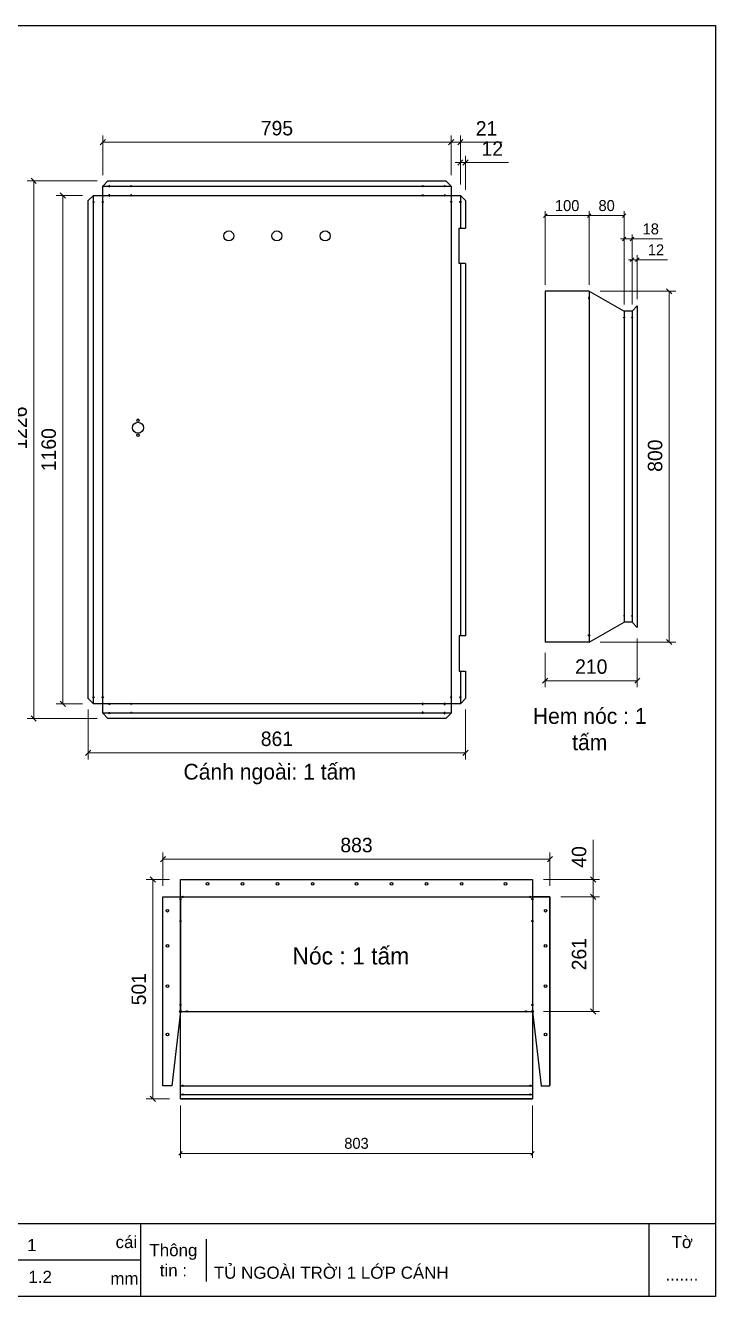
# Model space of a CAD drawing. Header units: millimetres. Extents: x 0 to 4101, y 0 to 2900.
# Drawn here: x 2526 to 4101, y 0 to 2900 of the extents above; entities that cross this region are included whole.
import ezdxf

# ---------------------------------------------------------------- set-up
doc = ezdxf.new("R2010")
doc.units = ezdxf.units.MM
doc.layers.add('CNC', color=7, linetype='Continuous')
doc.layers.add('DIM', color=253, linetype='Continuous')
doc.styles.add('Arial', font='arial.ttf')
doc.dimstyles.new('Dim-25', dxfattribs={"dimtxt": 25, "dimasz": 8, "dimexe": 10, "dimexo": 15, "dimgap": 10, "dimtad": 1, "dimdec": 0, "dimtxsty": 'Standard', "dimblk": 'OBLIQUE', "dimcen": 10, "dimclrd": 5, "dimclre": 5, "dimclrt": 3, "dimazin": 3, "dimtfac": 1, "dimtdec": 0, "dimtmove": 0, "dimatfit": 3, "dimldrblk": 'OBLIQUE', "dimlwd": 9, "dimlwe": 9})
doc.dimstyles.new('Dim-33', dxfattribs={"dimtxt": 33, "dimasz": 12, "dimexe": 15, "dimexo": 25, "dimgap": 15, "dimtad": 1, "dimdec": 0, "dimtxsty": 'Standard', "dimblk": 'OBLIQUE', "dimcen": 10, "dimclrd": 5, "dimclre": 5, "dimclrt": 3, "dimazin": 3, "dimtfac": 1, "dimtdec": 0, "dimtmove": 0, "dimatfit": 3, "dimldrblk": 'OPEN30', "dimlwd": 9, "dimlwe": 9})

# ---------------------------------------------------------------- blocks, each defined once
blk = doc.blocks.new('*D24')
at = {"color": 0, "linetype": 'ByBlock', "lineweight": -2}
for p, q in [((4001.2, 2287.2), (3989.2, 2299.2)), ((3989.2, 1499.2), (4001.2, 1487.2))]:
    blk.add_line(p, q, dxfattribs=at)
at = {"layer": 'Defpoints', "color": 0, "transparency": 16777216}
for p in [(3812.5, 2293.2), (3812.5, 1493.2), (3995.2, 1493.2)]:
    blk.add_point(p, dxfattribs=at)
at = {"layer": 'DIM', "color": 5, "lineweight": 9, "transparency": 16777216}
for p, q in [((3837.5, 2293.2), (4010.2, 2293.2)), ((3995.2, 2293.2), (3995.2, 1493.2)), ((3837.5, 1493.2), (4010.2, 1493.2))]:
    blk.add_line(p, q, dxfattribs=at)
at = {"layer": 'DIM', "color": 3, "transparency": 16777216, "insert": (3963.3, 1918.2), "char_height": 33, "attachment_point": 5, "rotation": 90}
blk.add_mtext('800', dxfattribs=at)
blk = doc.blocks.new('_Oblique')
at = {"color": 0, "linetype": 'ByBlock', "lineweight": -2}
blk.add_line((-0.5, -0.5), (0.5, 0.5), dxfattribs=at)
blk = doc.blocks.new('_Open30')
at = {"color": 0, "linetype": 'ByBlock', "lineweight": -2}
for p, q in [((-1, 0.27), (0, 0)), ((0, 0), (-1, -0.27)), ((0, 0), (-1, 0))]:
    blk.add_line(p, q, dxfattribs=at)
blk = doc.blocks.new('f3daunguoc')
at = {"layer": 'CNC', "color": 2, "lineweight": -3}
blk.add_circle((0, 0), 1.5, dxfattribs=at)
blk = doc.blocks.new('f2dauxuoi')
at = {"layer": 'CNC', "color": 2, "lineweight": -3}
blk.add_circle((0, 0), 1, dxfattribs=at)
blk = doc.blocks.new('*D25')
at = {"color": 0, "linetype": 'ByBlock', "lineweight": -2}
for p, q in [((3718.5, 1411), (3706.5, 1399)), ((3916.5, 1399), (3928.5, 1411))]:
    blk.add_line(p, q, dxfattribs=at)
at = {"layer": 'Defpoints', "color": 0, "ltscale": 3, "transparency": 16777216}
for p in [(3922.5, 1526.2), (3712.5, 1493.2), (3922.5, 1405)]:
    blk.add_point(p, dxfattribs=at)
at = {"layer": 'DIM', "color": 5, "lineweight": 9, "ltscale": 3, "transparency": 16777216}
for p, q in [((3922.5, 1501.2), (3922.5, 1390)), ((3712.5, 1468.2), (3712.5, 1390)), ((3712.5, 1405), (3922.5, 1405))]:
    blk.add_line(p, q, dxfattribs=at)
at = {"layer": 'DIM', "color": 3, "ltscale": 3, "transparency": 16777216, "insert": (3817.5, 1436.9), "char_height": 33, "attachment_point": 5}
blk.add_mtext('210', dxfattribs=at)
blk = doc.blocks.new('*D26')
at = {"color": 0, "linetype": 'ByBlock', "lineweight": -2}
for p, q in [((3816.5, 2469.9), (3808.5, 2461.9)), ((3888.5, 2461.9), (3896.5, 2469.9))]:
    blk.add_line(p, q, dxfattribs=at)
at = {"color": 5, "lineweight": 9, "ltscale": 3, "transparency": 16777216}
for p, q in [((3812.5, 2308.2), (3812.5, 2475.9)), ((3812.5, 2465.9), (3892.5, 2465.9)), ((3892.5, 2263.2), (3892.5, 2475.9))]:
    blk.add_line(p, q, dxfattribs=at)
at = {"layer": 'Defpoints', "color": 0, "ltscale": 3, "transparency": 16777216}
for p in [(3892.5, 2465.9), (3812.5, 2293.2), (3892.5, 2248.2)]:
    blk.add_point(p, dxfattribs=at)
at = {"color": 3, "ltscale": 3, "transparency": 16777216, "insert": (3852.5, 2488.6), "char_height": 25, "attachment_point": 5}
blk.add_mtext('80', dxfattribs=at)
blk = doc.blocks.new('*D27')
at = {"color": 5, "lineweight": 9, "ltscale": 3, "transparency": 16777216}
for p, q in [((3910.5, 2365.4), (3902.5, 2365.4)), ((3910.5, 2263.2), (3910.5, 2375.4)), ((3910.5, 2365.4), (3922.5, 2365.4)), ((3922.5, 2275.2), (3922.5, 2375.4)), ((3922.5, 2365.4), (3991.7, 2365.4))]:
    blk.add_line(p, q, dxfattribs=at)
at = {"color": 0, "linetype": 'ByBlock', "lineweight": -2}
for p, q in [((3906.5, 2361.4), (3914.5, 2369.4)), ((3926.5, 2369.4), (3918.5, 2361.4))]:
    blk.add_line(p, q, dxfattribs=at)
at = {"layer": 'Defpoints', "color": 0, "ltscale": 3, "transparency": 16777216}
for p in [(3922.5, 2365.4), (3910.5, 2248.2), (3922.5, 2260.2)]:
    blk.add_point(p, dxfattribs=at)
at = {"color": 3, "ltscale": 3, "transparency": 16777216, "insert": (3965.1, 2387.9), "char_height": 25, "attachment_point": 5}
blk.add_mtext('12', dxfattribs=at)
blk = doc.blocks.new('*D28')
at = {"color": 5, "lineweight": 9, "ltscale": 3, "transparency": 16777216}
for p, q in [((3892.5, 2412.6), (3884.5, 2412.6)), ((3892.5, 2263.2), (3892.5, 2422.6)), ((3892.5, 2412.6), (3910.5, 2412.6)), ((3910.5, 2263.2), (3910.5, 2422.6)), ((3910.5, 2412.6), (3980, 2412.6))]:
    blk.add_line(p, q, dxfattribs=at)
at = {"color": 0, "linetype": 'ByBlock', "lineweight": -2}
for p, q in [((3888.5, 2408.6), (3896.5, 2416.6)), ((3914.5, 2416.6), (3906.5, 2408.6))]:
    blk.add_line(p, q, dxfattribs=at)
at = {"layer": 'Defpoints', "color": 0, "ltscale": 3, "transparency": 16777216}
for p in [(3910.5, 2412.6), (3892.5, 2248.2), (3910.5, 2248.2)]:
    blk.add_point(p, dxfattribs=at)
at = {"color": 3, "ltscale": 3, "transparency": 16777216, "insert": (3953.2, 2435.4), "char_height": 25, "attachment_point": 5}
blk.add_mtext('18', dxfattribs=at)
blk = doc.blocks.new('*D29')
at = {"color": 0, "linetype": 'ByBlock', "lineweight": -2}
for p, q in [((3716.5, 2469.9), (3708.5, 2461.9)), ((3808.5, 2461.9), (3816.5, 2469.9))]:
    blk.add_line(p, q, dxfattribs=at)
at = {"color": 5, "lineweight": 9, "ltscale": 3, "transparency": 16777216}
for p, q in [((3712.5, 2308.2), (3712.5, 2475.9)), ((3812.5, 2465.9), (3712.5, 2465.9)), ((3812.5, 2308.2), (3812.5, 2475.9))]:
    blk.add_line(p, q, dxfattribs=at)
at = {"layer": 'Defpoints', "color": 0, "ltscale": 3, "transparency": 16777216}
for p in [(3712.5, 2465.9), (3712.5, 2293.2), (3812.5, 2293.2)]:
    blk.add_point(p, dxfattribs=at)
at = {"color": 3, "ltscale": 3, "transparency": 16777216, "insert": (3762.5, 2488.6), "char_height": 25, "attachment_point": 5}
blk.add_mtext('100', dxfattribs=at)
blk = doc.blocks.new('KHUNG CHUẨN')
at = {"color": 7}
for p, q in [((19889.2, -28535.2), (16919.2, -28535.2)), ((18939.2, -28535.2), (18939.2, -28655.2)), ((19779.2, -28535.2), (19779.2, -28655.2)), ((19047.6, -28560.2), (19047.6, -28630.2)), ((18939.2, -28595.2), (16919.2, -28595.2))]:
    blk.add_line(p, q, dxfattribs=at)
blk.add_lwpolyline([(16919.2, -26555.2), (19889.2, -26555.2), (19889.2, -28655.2), (16919.2, -28655.2)], close=True, dxfattribs=at)
at = {"color": 2, "char_height": 20, "style": 'Arial'}
for s, insert, width, attachment_point in [('cái', (18897.9, -28565.2), 63.517, 4), ('Tờ', (19834.2, -28565.2), 110, 5), ('Thông\\Ptin :', (18993.4, -28595.2), 108.311, 5), ('mm', (18889.2, -28625.2), 917.634, 4)]:
    blk.add_mtext(s, dxfattribs=dict(at, insert=insert, width=width, attachment_point=attachment_point))
at = {"color": 3, "style": 'Arial'}
for tag, p in [('#01', (17055.6, -28580.1)), ('#02', (17431.4, -28580.1)), ('#03', (18030.6, -28580.1)), ('#08', (18751.7, -28580.1)), ('#10', (19064.8, -28580.1)), ('#04', (17024.8, -28634.6)), ('#05', (17308.5, -28633)), ('#06', (17632.7, -28633.7)), ('#07', (18002, -28634.7)), ('#09', (18753.8, -28632.6)), ('#11', (19060.3, -28625.7)), ('#12', (19806.5, -28628.9))]:
    blk.add_attdef(tag, p, '', height=20, dxfattribs=at)
blk = doc.blocks.new('*D35')
at = {"color": 0, "linetype": 'ByBlock', "lineweight": -2}
for p, q in [((3512.8, 2581.2), (3524.8, 2593.2)), ((3536.8, 2593.2), (3524.8, 2581.2))]:
    blk.add_line(p, q, dxfattribs=at)
at = {"layer": 'Defpoints', "color": 0, "transparency": 16777216}
for p in [(3530.8, 2587.2), (3518.8, 2512), (3530.8, 2500)]:
    blk.add_point(p, dxfattribs=at)
at = {"layer": 'DIM', "color": 5, "lineweight": 9, "transparency": 16777216}
for p, q in [((3518.8, 2587.2), (3506.8, 2587.2)), ((3518.8, 2537), (3518.8, 2602.2)), ((3518.8, 2587.2), (3530.8, 2587.2)), ((3530.8, 2525), (3530.8, 2602.2)), ((3530.8, 2587.2), (3628.6, 2587.2))]:
    blk.add_line(p, q, dxfattribs=at)
at = {"layer": 'DIM', "color": 3, "transparency": 16777216, "insert": (3591.7, 2618.8), "char_height": 33, "attachment_point": 5}
blk.add_mtext('12', dxfattribs=at)
blk = doc.blocks.new('*D36')
at = {"color": 0, "linetype": 'ByBlock', "lineweight": -2}
for p, q in [((3491.8, 2627.3), (3503.8, 2639.3)), ((3524.8, 2639.3), (3512.8, 2627.3))]:
    blk.add_line(p, q, dxfattribs=at)
at = {"layer": 'Defpoints', "color": 0, "transparency": 16777216}
for p in [(3518.8, 2633.3), (3497.8, 2533), (3518.8, 2512)]:
    blk.add_point(p, dxfattribs=at)
at = {"layer": 'DIM', "color": 5, "lineweight": 9, "transparency": 16777216}
for p, q in [((3497.8, 2558), (3497.8, 2648.3)), ((3518.8, 2537), (3518.8, 2648.3)), ((3497.8, 2633.3), (3485.8, 2633.3)), ((3497.8, 2633.3), (3518.8, 2633.3)), ((3518.8, 2633.3), (3614.2, 2633.3))]:
    blk.add_line(p, q, dxfattribs=at)
at = {"layer": 'DIM', "color": 3, "transparency": 16777216, "insert": (3578.5, 2664.9), "char_height": 33, "attachment_point": 5}
blk.add_mtext('21', dxfattribs=at)
blk = doc.blocks.new('*D37')
at = {"color": 0, "linetype": 'ByBlock', "lineweight": -2}
for p, q in [((2708.8, 2639.3), (2696.8, 2627.3)), ((3491.8, 2627.3), (3503.8, 2639.3))]:
    blk.add_line(p, q, dxfattribs=at)
at = {"layer": 'Defpoints', "color": 0, "transparency": 16777216}
for p in [(2702.8, 2633.3), (2702.8, 2533), (3497.8, 2533)]:
    blk.add_point(p, dxfattribs=at)
at = {"layer": 'DIM', "color": 5, "lineweight": 9, "transparency": 16777216}
for p, q in [((2702.8, 2558), (2702.8, 2648.3)), ((3497.8, 2558), (3497.8, 2648.3)), ((3497.8, 2633.3), (2702.8, 2633.3))]:
    blk.add_line(p, q, dxfattribs=at)
at = {"layer": 'DIM', "color": 3, "transparency": 16777216, "insert": (3100.3, 2665.2), "char_height": 33, "attachment_point": 5}
blk.add_mtext('795', dxfattribs=at)
blk = doc.blocks.new('*D38')
at = {"color": 0, "linetype": 'ByBlock', "lineweight": -2}
for p, q in [((2551.3, 2539), (2539.3, 2551)), ((2539.3, 1325), (2551.3, 1313))]:
    blk.add_line(p, q, dxfattribs=at)
at = {"layer": 'Defpoints', "color": 0, "transparency": 16777216}
for p in [(2714.8, 2545), (2545.3, 1319), (2714.8, 1319)]:
    blk.add_point(p, dxfattribs=at)
at = {"layer": 'DIM', "color": 5, "lineweight": 9, "transparency": 16777216}
for p, q in [((2689.8, 2545), (2530.3, 2545)), ((2545.3, 2545), (2545.3, 1319)), ((2689.8, 1319), (2530.3, 1319))]:
    blk.add_line(p, q, dxfattribs=at)
at = {"layer": 'DIM', "color": 3, "transparency": 16777216, "insert": (2513.5, 1981.2), "char_height": 33, "attachment_point": 5, "rotation": 90}
blk.add_mtext('1226', dxfattribs=at)
blk = doc.blocks.new('*D39')
at = {"color": 0, "linetype": 'ByBlock', "lineweight": -2}
for p, q in [((2617.6, 2506), (2605.6, 2518)), ((2605.6, 1358), (2617.6, 1346))]:
    blk.add_line(p, q, dxfattribs=at)
at = {"layer": 'Defpoints', "color": 0, "transparency": 16777216}
for p in [(2681.8, 2512), (2611.6, 1352), (2681.8, 1352)]:
    blk.add_point(p, dxfattribs=at)
at = {"layer": 'DIM', "color": 5, "lineweight": 9, "transparency": 16777216}
for p, q in [((2656.8, 2512), (2596.6, 2512)), ((2611.6, 2512), (2611.6, 1352)), ((2656.8, 1352), (2596.6, 1352))]:
    blk.add_line(p, q, dxfattribs=at)
at = {"layer": 'DIM', "color": 3, "transparency": 16777216, "insert": (2579.8, 1932), "char_height": 33, "attachment_point": 5, "rotation": 90}
blk.add_mtext('1160', dxfattribs=at)
blk = doc.blocks.new('*D40')
at = {"color": 0, "linetype": 'ByBlock', "lineweight": -2}
for p, q in [((2675.8, 1246.3), (2663.8, 1234.3)), ((3524.8, 1234.3), (3536.8, 1246.3))]:
    blk.add_line(p, q, dxfattribs=at)
at = {"layer": 'Defpoints', "color": 0, "transparency": 16777216}
for p in [(2669.8, 1364), (3530.8, 1364), (3530.8, 1240.3)]:
    blk.add_point(p, dxfattribs=at)
at = {"layer": 'DIM', "color": 5, "lineweight": 9, "transparency": 16777216}
for p, q in [((2669.8, 1339), (2669.8, 1225.3)), ((3530.8, 1339), (3530.8, 1225.3)), ((2669.8, 1240.3), (3530.8, 1240.3))]:
    blk.add_line(p, q, dxfattribs=at)
at = {"layer": 'DIM', "color": 3, "transparency": 16777216, "insert": (3100.3, 1272.2), "char_height": 33, "attachment_point": 5}
blk.add_mtext('861', dxfattribs=at)
blk = doc.blocks.new('*D46')
at = {"color": 0, "linetype": 'ByBlock', "lineweight": -2}
for p, q in [((3827.6, 945.7), (3815.6, 957.7)), ((3815.6, 917.7), (3827.6, 905.7))]:
    blk.add_line(p, q, dxfattribs=at)
at = {"layer": 'Defpoints', "color": 0, "transparency": 16777216}
for p in [(3683.3, 951.7), (3821.6, 951.7), (3723.3, 911.7)]:
    blk.add_point(p, dxfattribs=at)
at = {"layer": 'DIM', "color": 5, "lineweight": 9, "transparency": 16777216}
for p, q in [((3821.6, 951.7), (3821.6, 1042.2)), ((3708.3, 951.7), (3836.6, 951.7)), ((3821.6, 911.7), (3821.6, 951.7)), ((3748.3, 911.7), (3836.6, 911.7))]:
    blk.add_line(p, q, dxfattribs=at)
at = {"layer": 'DIM', "color": 3, "transparency": 16777216, "insert": (3789.8, 1002.9), "char_height": 33, "attachment_point": 5, "rotation": 90}
blk.add_mtext('40', dxfattribs=at)
blk = doc.blocks.new('*D47')
at = {"color": 0, "linetype": 'ByBlock', "lineweight": -2}
for p, q in [((2823.2, 945.7), (2811.2, 957.7)), ((2811.2, 456.9), (2823.2, 444.9))]:
    blk.add_line(p, q, dxfattribs=at)
at = {"layer": 'Defpoints', "color": 0, "transparency": 16777216}
for p in [(2880.3, 951.7), (2817.2, 450.9), (2880.3, 450.9)]:
    blk.add_point(p, dxfattribs=at)
at = {"layer": 'DIM', "color": 5, "lineweight": 9, "transparency": 16777216}
for p, q in [((2855.3, 951.7), (2802.2, 951.7)), ((2817.2, 951.7), (2817.2, 450.9)), ((2855.3, 450.9), (2802.2, 450.9))]:
    blk.add_line(p, q, dxfattribs=at)
at = {"layer": 'DIM', "color": 3, "transparency": 16777216, "insert": (2785.3, 701.3), "char_height": 33, "attachment_point": 5, "rotation": 90}
blk.add_mtext('501', dxfattribs=at)
blk = doc.blocks.new('*D48')
at = {"color": 0, "linetype": 'ByBlock', "lineweight": -2}
for p, q in [((2846.3, 1003.9), (2834.3, 991.9)), ((3717.3, 991.9), (3729.3, 1003.9))]:
    blk.add_line(p, q, dxfattribs=at)
at = {"layer": 'Defpoints', "color": 0, "transparency": 16777216}
for p in [(3723.3, 997.9), (2840.3, 911.7), (3723.3, 911.7)]:
    blk.add_point(p, dxfattribs=at)
at = {"layer": 'DIM', "color": 5, "lineweight": 9, "transparency": 16777216}
for p, q in [((2840.3, 936.7), (2840.3, 1012.9)), ((2840.3, 997.9), (3723.3, 997.9)), ((3723.3, 936.7), (3723.3, 1012.9))]:
    blk.add_line(p, q, dxfattribs=at)
at = {"layer": 'DIM', "color": 3, "transparency": 16777216, "insert": (3281.8, 1029.8), "char_height": 33, "attachment_point": 5}
blk.add_mtext('883', dxfattribs=at)
blk = doc.blocks.new('*D49')
at = {"color": 0, "linetype": 'ByBlock', "lineweight": -2}
for p, q in [((3827.6, 905.7), (3815.6, 917.7)), ((3815.6, 656.4), (3827.6, 644.4))]:
    blk.add_line(p, q, dxfattribs=at)
at = {"layer": 'Defpoints', "color": 0, "transparency": 16777216}
for p in [(3723.3, 911.7), (3821.6, 911.7), (3683.3, 650.4)]:
    blk.add_point(p, dxfattribs=at)
at = {"layer": 'DIM', "color": 5, "lineweight": 9, "transparency": 16777216}
for p, q in [((3748.3, 911.7), (3836.6, 911.7)), ((3821.6, 650.4), (3821.6, 911.7)), ((3708.3, 650.4), (3836.6, 650.4))]:
    blk.add_line(p, q, dxfattribs=at)
at = {"layer": 'DIM', "color": 3, "transparency": 16777216, "insert": (3789.8, 781.1), "char_height": 33, "attachment_point": 5, "rotation": 90}
blk.add_mtext('261', dxfattribs=at)
blk = doc.blocks.new('*D50')
at = {"color": 5, "lineweight": 9, "ltscale": 3, "transparency": 16777216}
for p, q in [((2880.3, 435.9), (2880.3, 316.6)), ((3683.3, 435.9), (3683.3, 316.6)), ((2880.3, 326.6), (3683.3, 326.6))]:
    blk.add_line(p, q, dxfattribs=at)
at = {"color": 0, "linetype": 'ByBlock', "lineweight": -2}
for p, q in [((2884.3, 330.6), (2876.3, 322.6)), ((3679.3, 322.6), (3687.3, 330.6))]:
    blk.add_line(p, q, dxfattribs=at)
at = {"layer": 'Defpoints', "color": 0, "ltscale": 3, "transparency": 16777216}
for p in [(2880.3, 450.9), (3683.3, 450.9), (3683.3, 326.6)]:
    blk.add_point(p, dxfattribs=at)
at = {"color": 3, "ltscale": 3, "transparency": 16777216, "insert": (3281.8, 349.4), "char_height": 25, "attachment_point": 5}
blk.add_mtext('803', dxfattribs=at)

msp = doc.modelspace()

# ---------------------------------------------------------------- linework, layer by layer
at = {"color": 7}
for p, q in [((3712.5, 2293.2), (3712.5, 1493.2)), ((3812.5, 2293.2), (3812.5, 1493.2)), ((3812.5, 2293.2), (3892.5, 2248.2)), ((3892.5, 2248.2), (3892.5, 1538.2)), ((3910.5, 2248.2), (3892.5, 2248.2)), ((3922.5, 2260.2), (3910.5, 2248.2)), ((3910.5, 2248.2), (3910.5, 1538.2)), ((3922.5, 2260.2), (3922.5, 1526.2)), ((3812.5, 1493.2), (3892.5, 1538.2)), ((3910.5, 1538.2), (3892.5, 1538.2)), ((3922.5, 1526.2), (3910.5, 1538.2))]:
    msp.add_line(p, q, dxfattribs=at)
for p, q in [((2880.3, 951.7), (3683.3, 951.7)), ((2840.3, 911.7), (3723.3, 911.7)), ((3723.3, 911.7), (3723.3, 481.9)), ((2880.3, 650.4), (3683.3, 650.4)), ((2880.3, 480.9), (3683.3, 480.9)), ((2880.3, 460.9), (3683.3, 460.9)), ((2880.3, 450.9), (3683.3, 450.9))]:
    msp.add_line(p, q)
for points in [[(3530.8, 1427), (3530.8, 1364), (3518.8, 1352), (3497.8, 1352), (3497.8, 1331), (3485.8, 1319), (2714.8, 1319), (2702.8, 1331), (2702.8, 1352), (2681.8, 1352), (2669.8, 1364), (2669.8, 2500), (2681.8, 2512), (2702.8, 2512), (2702.8, 2533), (2714.8, 2545), (3485.8, 2545), (3497.8, 2533), (3497.8, 2512), (3518.8, 2512), (3530.8, 2500), (3530.8, 2437)], [(2702.8, 2533), (3497.8, 2533)], [(2681.8, 1352), (2681.8, 2512)], [(3518.8, 2512), (3518.8, 2437)], [(3518.8, 2357), (3518.8, 1507)], [(3530.8, 2357), (3530.8, 1507)], [(3812.5, 2293.2), (3712.5, 2293.2)], [(3812.5, 2293.2), (3712.5, 2293.2)], [(3812.5, 1493.2), (3712.5, 1493.2)], [(3518.8, 1427), (3518.8, 1352)], [(3497.8, 1331), (2702.8, 1331)]]:
    msp.add_lwpolyline(points, dxfattribs=at)
msp.add_lwpolyline([(2702.8, 2512), (3497.8, 2512), (3497.8, 1352), (2702.8, 1352)], close=True, dxfattribs=at)
at = {"color": 2}
for points in [[(3530.8, 2357), (3515.8, 2357), (3515.8, 2437), (3530.8, 2437)], [(3530.8, 1507), (3515.8, 1507), (3515.8, 1427), (3530.8, 1427)]]:
    msp.add_lwpolyline(points, dxfattribs=at)
msp.add_lwpolyline([(2880.3, 951.7), (3683.3, 951.7), (3683.3, 450.9), (2880.3, 450.9)], close=True)
at = {"color": 7, "linetype": 'Continuous'}
for points in [[(2840.3, 480.9), (2840.3, 911.7), (2880.3, 911.7), (2880.3, 650.4), (2860.3, 480.9)], [(3723.3, 480.9), (3723.3, 911.7), (3683.3, 911.7), (3683.3, 650.4), (3703.3, 480.9)]]:
    msp.add_lwpolyline(points, close=True, dxfattribs=at)
at = {"color": 2, "ltscale": 3}
for centre, radius in [((2990.3, 2419.5), 11.5), ((3100.3, 2419.5), 11.5), ((3210.3, 2419.5), 11.5), ((2941.8, 941.7), 3), ((3021.8, 941.7), 3), ((3101.8, 941.7), 3), ((3181.8, 941.7), 3), ((3281.8, 941.7), 3), ((3361.8, 941.7), 3), ((3441.8, 941.7), 3), ((3521.8, 941.7), 3), ((3621.8, 941.7), 3), ((2850.3, 880.2), 3), ((3713.3, 880.2), 3), ((2850.3, 800.2), 3), ((3713.3, 800.2), 3), ((2850.3, 707.9), 3), ((3713.3, 707.9), 3), ((2880.3, 650.4), 2.5), ((3683.3, 650.4), 2.5), ((2850.3, 597.9), 3), ((3713.3, 597.9), 3)]:
    msp.add_circle(centre, radius, dxfattribs=at)
at = {"color": 2}
for centre, radius in [((2783.3, 1999), 3), ((2783.3, 1982), 12.5), ((2783.3, 1965), 3), ((2880.3, 906.7), 1.5), ((2885.3, 911.7), 1.5), ((3678.3, 911.7), 1.5), ((3683.3, 906.7), 1.5), ((2880.3, 856.7), 1.5), ((3683.3, 856.7), 1.5), ((2880.3, 665.4), 1.5), ((2895.3, 650.4), 1.5), ((3668.3, 650.4), 1.5), ((3683.3, 665.4), 1.5), ((2885.3, 480.9), 1.5), ((3678.3, 480.9), 1.5), ((2885.3, 460.9), 1.5), ((3678.3, 460.9), 1.5)]:
    msp.add_circle(centre, radius, dxfattribs=at)

# ---------------------------------------------------------------- block references
at = {"color": 3}
ref = msp.add_blockref('KHUNG CHUẨN', (-23362.7, 39568.1), dxfattribs=dict(at, xscale=1.380837552456796, yscale=1.380837552456796, zscale=1.380837552456796))
ref.add_attrib('#08', '1', (2530.3, 103.6), dxfattribs={"color": 3, "height": 27.6, "style": 'Arial'})
ref.add_attrib('#09', '1.2', (2533.3, 31.2), dxfattribs={"color": 3, "height": 27.62, "style": 'Arial'})
ref.add_attrib('#11', 'TỦ NGOÀI TRỜI 1 LỚP CÁNH', (2956.4, 40.7), dxfattribs={"color": 3, "height": 27.617, "style": 'Arial'})
ref.add_attrib('#12', '.......', (3986.8, 36.2), dxfattribs={"color": 3, "height": 27.62, "style": 'Arial'})
at = {"lineweight": -3, "xscale": -1, "rotation": 180}
for name, p in [('f3daunguoc', (2717.8, 2533)), ('f3daunguoc', (2767.8, 2533)), ('f3daunguoc', (2681.8, 2497)), ('f3daunguoc', (2702.8, 2497)), ('f3daunguoc', (2717.8, 2512)), ('f3daunguoc', (2767.8, 2512)), ('f3daunguoc', (3812.5, 2278.2)), ('f2dauxuoi', (3892.5, 1553.2)), ('f2dauxuoi', (3910.5, 1553.2))]:
    msp.add_blockref(name, p, dxfattribs=at)
at = {"lineweight": -3, "rotation": 180}
for p in [(3432.8, 2533), (3482.8, 2533), (3432.8, 2512), (3482.8, 2512), (3497.8, 2497), (3518.8, 2497)]:
    msp.add_blockref('f3daunguoc', p, dxfattribs=at)
at = {"lineweight": -3}
for name, p in [('f2dauxuoi', (3892.5, 2233.2)), ('f2dauxuoi', (3910.5, 2233.2)), ('f3daunguoc', (3812.5, 1508.2)), ('f3daunguoc', (2681.8, 1367)), ('f3daunguoc', (2702.8, 1367)), ('f3daunguoc', (2717.8, 1352)), ('f3daunguoc', (2767.8, 1352)), ('f3daunguoc', (2717.8, 1331)), ('f3daunguoc', (2767.8, 1332))]:
    msp.add_blockref(name, p, dxfattribs=at)
at = {"lineweight": -3, "xscale": -1}
for p in [(3497.8, 1367), (3518.8, 1367), (3432.8, 1352), (3482.8, 1352), (3432.8, 1332), (3482.8, 1331)]:
    msp.add_blockref('f3daunguoc', p, dxfattribs=at)

# ---------------------------------------------------------------- texts
at = {"color": 2, "attachment_point": 5}
for s, insert, char_height, width in [('Hem nóc : 1 tấm', (3814, 1294.2), 36, 325), ('Cánh ngoài: 1 tấm', (3083.8, 1191.9), 36, 675.974), ('Nóc : 1 tấm', (3268.9, 776.8), 39, 974)]:
    msp.add_mtext(s, dxfattribs=dict(at, insert=insert, char_height=char_height, width=width))

# ---------------------------------------------------------------- dimensions: what is measured, and where the dimension line sits
at = {"ltscale": 3}
for base, p1, p2, picture, middle in [((3712.5, 2465.9), (3812.5, 2293.2), (3712.5, 2293.2), '*D29', (3762.5, 2488.6)), ((3892.5, 2465.9), (3812.5, 2293.2), (3892.5, 2248.2), '*D26', (3852.5, 2488.6)), ((3910.5, 2412.6), (3892.5, 2248.2), (3910.5, 2248.2), '*D28', (3953.2, 2435.4)), ((3922.5, 2365.4), (3910.5, 2248.2), (3922.5, 2260.2), '*D27', (3965.1, 2387.9))]:
    dim = msp.add_linear_dim(base=base, p1=p1, p2=p2, angle=180, dimstyle='Dim-25', dxfattribs=at)
    dim.commit()
    dim.dimension.update_dxf_attribs({"geometry": picture, "text_midpoint": middle})
at = {"color": 2, "ltscale": 3}
dim = msp.add_linear_dim(base=(3683.3, 326.6), p1=(2880.3, 450.9), p2=(3683.3, 450.9), dimstyle='Dim-25', dxfattribs=at)
dim.commit()
dim.dimension.update_dxf_attribs({"geometry": '*D50', "text_midpoint": (3281.8, 349.4)})
at = {"layer": 'DIM'}
for base, p1, p2, picture, middle in [((2702.8, 2633.3), (3497.8, 2533), (2702.8, 2533), '*D37', (3100.3, 2665.2)), ((3518.8, 2633.3), (3497.8, 2533), (3518.8, 2512), '*D36', (3578.5, 2664.9)), ((3530.8, 2587.2), (3518.8, 2512), (3530.8, 2500), '*D35', (3591.7, 2618.8)), ((3530.8, 1240.3), (2669.8, 1364), (3530.8, 1364), '*D40', (3100.3, 1272.2)), ((3723.3, 997.9), (2840.3, 911.7), (3723.3, 911.7), '*D48', (3281.8, 1029.8))]:
    dim = msp.add_linear_dim(base=base, p1=p1, p2=p2, dimstyle='Dim-33', dxfattribs=at)
    dim.commit()
    dim.dimension.update_dxf_attribs({"geometry": picture, "text_midpoint": middle})
dim = msp.add_linear_dim(base=(2545.3, 1319), p1=(2714.8, 2545), p2=(2714.8, 1319), angle=90, dimstyle='Dim-33', dxfattribs=at)
dim.commit()
dim.dimension.update_dxf_attribs({"geometry": '*D38', "text_midpoint": (2545.3, 1981.2), "dimtype": 160})
for base, p1, p2, picture, middle in [((2611.6, 1352), (2681.8, 2512), (2681.8, 1352), '*D39', (2579.8, 1932)), ((3821.6, 951.7), (3723.3, 911.7), (3683.3, 951.7), '*D46', (3789.8, 1002.9)), ((2817.2, 450.9), (2880.3, 951.7), (2880.3, 450.9), '*D47', (2785.3, 701.3)), ((3821.6, 911.7), (3683.3, 650.4), (3723.3, 911.7), '*D49', (3789.8, 781.1))]:
    dim = msp.add_linear_dim(base=base, p1=p1, p2=p2, angle=90, dimstyle='Dim-33', dxfattribs=at)
    dim.commit()
    dim.dimension.update_dxf_attribs({"geometry": picture, "text_midpoint": middle})
at = {"layer": 'DIM', "color": 7}
dim = msp.add_linear_dim(base=(3995.2, 1493.2), p1=(3812.5, 2293.2), p2=(3812.5, 1493.2), angle=90, dimstyle='Dim-33', dxfattribs=at)
dim.commit()
dim.dimension.update_dxf_attribs({"geometry": '*D24', "text_midpoint": (3995.2, 1918.2), "dimtype": 160})
at = {"layer": 'DIM', "ltscale": 3}
dim = msp.add_linear_dim(base=(3922.5, 1405), p1=(3712.5, 1493.2), p2=(3922.5, 1526.2), dimstyle='Dim-33', dxfattribs=at)
dim.commit()
dim.dimension.update_dxf_attribs({"geometry": '*D25', "text_midpoint": (3817.5, 1436.9)})

doc.saveas('drawing.dxf')
